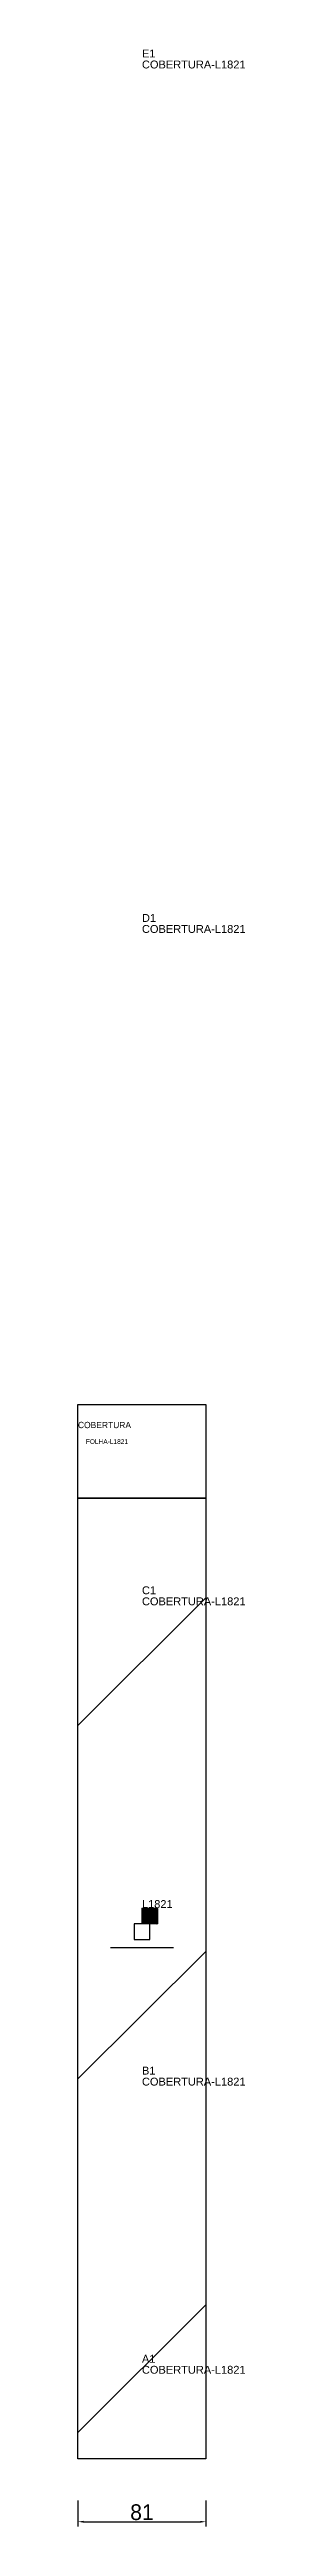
# Model space of a CAD drawing. Header units: metres. Extents: x 222 to 328, y -511 to 1062.
import ezdxf

# ---------------------------------------------------------------- set-up
doc = ezdxf.new("R2010")
doc.units = ezdxf.units.M
for name, color, linetype in [('3', 3, 'CONTINUOUS'), ('AUX00', 7, 'CONTINUOUS'), ('COTA', 241, 'CONTINUOUS'), ('FOLHA', 255, 'CONTINUOUS'), ('Hachura', 251, 'CONTINUOUS'), ('NOMENCLATURA', 7, 'CONTINUOUS'), ('Nível', 160, 'CONTINUOUS'), ('Painéis', 200, 'CONTINUOUS'), ('Pilares', 5, 'CONTINUOUS'), ('REAPROVEITAMENTO', 251, 'CONTINUOUS'), ('SARR_2.2x7', 40, 'CONTINUOUS')]:
    doc.layers.add(name, color=color, linetype=linetype)
doc.styles.add('ARIAL', font='Arial.ttf')
doc.styles.add('STR_STANDARD', font='arial.ttf')
doc.dimstyles.new('EZ DXF', dxfattribs={"dimtxt": 10, "dimasz": 3.5, "dimexe": 3, "dimexo": 1.5, "dimgap": 1, "dimtad": 1, "dimdec": 1, "dimdsep": 46, "dimcen": 2.5, "dimazin": 3, "dimtfac": 1, "dimtmove": 0, "dimatfit": 3})

msp = doc.modelspace()

# ---------------------------------------------------------------- hatches: boundary and pattern name
at = {"layer": 'Hachura'}
h = msp.add_hatch(dxfattribs=at)
h.set_pattern_fill('ANSI31', scale=50)
h.paths.add_polyline_path([(222.2, 201.5), (303.2, 201.5), (303.2, -468), (222.2, -468)])
h = msp.add_hatch(dxfattribs=at)
h.set_pattern_fill('ANSI31', scale=50)
h.paths.add_polyline_path([(222.2, 201.5), (303.2, 201.5), (303.2, -468), (222.2, -468)])
at = {"layer": 'Reaproveitamento'}
h = msp.add_hatch(dxfattribs=at)
h.set_pattern_fill('SOLID')
h.paths.add_polyline_path([(262.7, -128.25), (272.7, -128.25), (272.7, -118.25), (262.7, -118.25)])
h = msp.add_hatch(dxfattribs=at)
h.set_pattern_fill('SOLID')
h.paths.add_polyline_path([(262.7, -128.25), (272.7, -128.25), (272.7, -118.25), (262.7, -118.25)])

# ---------------------------------------------------------------- linework, layer by layer
at = {"layer": '3'}
msp.add_lwpolyline([(222.2, 142), (303.2, 142)], close=True, dxfattribs=at)
msp.add_lwpolyline([(222.2, 142), (303.2, 142)], close=True, dxfattribs=at)
at = {"layer": 'Painéis', "color": 200}
for p, q in [((222.2, 201.5), (303.2, 201.5)), ((222.2, -468), (222.2, 201.5)), ((222.2, 201.5), (303.2, 201.5)), ((222.2, -468), (222.2, 201.5)), ((303.2, 201.5), (303.2, -468)), ((303.2, 201.5), (303.2, -468)), ((303.2, -468), (222.2, -468)), ((303.2, -468), (222.2, -468))]:
    msp.add_line(p, q, dxfattribs=at)
at = {"layer": 'Pilares'}
msp.add_lwpolyline([(257.7, -138.25), (267.7, -138.25), (267.7, -128.25), (257.7, -128.25)], close=True, dxfattribs=at)
msp.add_lwpolyline([(257.7, -138.25), (267.7, -138.25), (267.7, -128.25), (257.7, -128.25)], close=True, dxfattribs=at)
at = {"layer": 'SARR_2.2x7'}
msp.add_line((242.7, -143.25), (282.7, -143.25), dxfattribs=at)
msp.add_line((242.7, -143.25), (282.7, -143.25), dxfattribs=at)

# ---------------------------------------------------------------- texts
at = {"layer": '3', "style": 'STR_STANDARD'}
for s, p in [('E1', (262.7, 1057)), ('E1', (262.7, 1057)), ('D1', (262.7, 508)), ('D1', (262.7, 508)), ('C1', (262.7, 81)), ('C1', (262.7, 81)), ('B1', (262.7, -224)), ('B1', (262.7, -224)), ('A1', (262.7, -407)), ('A1', (262.7, -407))]:
    msp.add_text(s, height=5, dxfattribs=at).set_placement(p)
at = {"layer": 'AUX00', "style": 'STR_STANDARD'}
for p in [(262.7, 1050), (262.7, 1050), (262.7, 501), (262.7, 501), (262.7, 74), (262.7, 74), (262.7, -231), (262.7, -231), (262.7, -414), (262.7, -414)]:
    msp.add_text('COBERTURA-L1821', height=5, dxfattribs=at).set_placement(p)
at = {"layer": 'FOLHA'}
msp.add_text('FOLHA-L1821', height=3, dxfattribs=at).set_placement((227.2, 176.5))
msp.add_text('FOLHA-L1821', height=3, dxfattribs=at).set_placement((227.2, 176.5))
at = {"layer": 'NOMENCLATURA', "insert": (262.7, -113.25), "char_height": 5, "attachment_point": 1, "style": 'ARIAL'}
msp.add_mtext('L1821', dxfattribs=at)
msp.add_mtext('L1821', dxfattribs=at)
at = {"layer": 'Nível'}
msp.add_text('COBERTURA', height=4, dxfattribs=at).set_placement((222.2, 186.5))
msp.add_text('COBERTURA', height=4, dxfattribs=at).set_placement((222.2, 186.5))

# ---------------------------------------------------------------- dimensions: what is measured, and where the dimension line sits
at = {"layer": 'COTA'}
msp.add_linear_dim(base=(222.2, -508), p1=(222.2, -493), p2=(303.2, -493), dimstyle='EZ DXF', dxfattribs=at).render()
msp.add_linear_dim(base=(222.2, -508), p1=(222.2, -493), p2=(303.2, -493), dimstyle='EZ DXF', dxfattribs=at).render()

doc.saveas('drawing.dxf')
